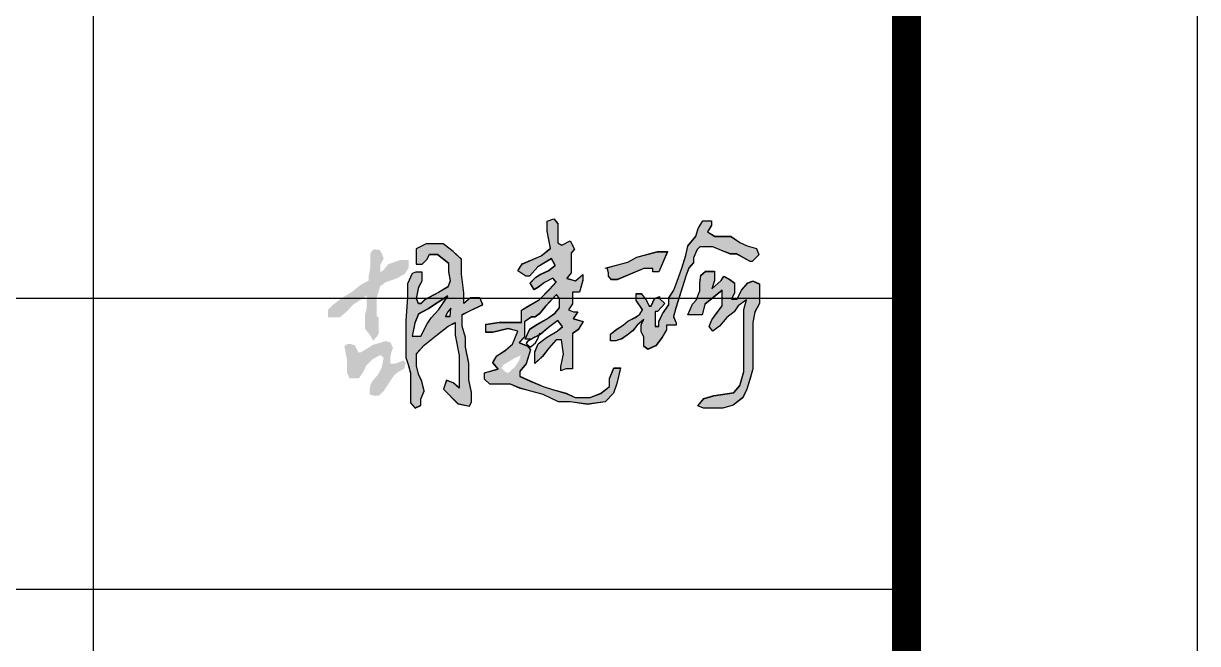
# Model space of a CAD drawing. Extents: x -37230 to 424755, y -141014 to 127947.
# Drawn here: x 45817 to 51870, y 22992 to 26190 of the extents above; entities that cross this region are included whole.
import ezdxf

# ---------------------------------------------------------------- set-up
doc = ezdxf.new("R2010")
doc.units = 0
doc.header["$LTSCALE"] = 1000
doc.header["$MEASUREMENT"] = 0
doc.layers.add('TK', color=7, linetype='Continuous')
doc.layers.add('TWT_TITLE', color=7, linetype='Continuous')

# ---------------------------------------------------------------- blocks, each defined once
blk = doc.blocks.new('我')
h = blk.add_hatch(color=1)
h.paths.add_polyline_path([(-57460.7, -39918.1), (-57437.6, -39897.5), (-57391.2, -39897.5), (-57391.2, -39945.1), (-57405.4, -39987.6), (-57356.4, -39945.1), (-57342.2, -39923.2), (-57313.9, -39938.6), (-57288.1, -39958), (-57288.1, -40009.4), (-57303.6, -40041.6), (-57274, -40041.6), (-57252.1, -39995.3), (-57219.9, -39958), (-57192.8, -39947.7), (-57159.3, -39963.1), (-57159.3, -40017.1), (-57159.3, -40063.5), (-57182.5, -40107.2), (-57192.8, -40161.3), (-57192.8, -40210.2), (-57192.8, -40269.4), (-57192.8, -40323.4), (-57192.8, -40401), (-57207, -40449.9), (-57225, -40505.3), (-57245.6, -40549), (-57294.6, -40587.6), (-57348.7, -40603.1), (-57398.9, -40603.1), (-57447.9, -40603.1), (-57477.5, -40591.5), (-57445.3, -40554.2), (-57395.1, -40538.7), (-57292, -40523.3), (-57261.1, -40487.3), (-57240.5, -40415.2), (-57240.5, -40357.3), (-57240.5, -40304.5), (-57240.5, -40256.9), (-57240.5, -40199), (-57240.5, -40094.8), (-57226.3, -40044.6), (-57268.8, -40075.5), (-57289.4, -40106.3), (-57326.8, -40135.9), (-57365.4, -40181), (-57400.2, -40206.7), (-57418.2, -40182.3), (-57404.1, -40147.5), (-57383.5, -40119.2), (-57351.3, -40075.5), (-57351.3, -40045.9), (-57351.3, -39995.7), (-57440.1, -40067.7), (-57454.3, -40121.8), (-57527.7, -40121.8), (-57504.5, -40067.4), (-57485.2, -40046.8), (-57465.9, -39997.9), (-57465.9, -39958)])
h.paths.add_polyline_path([(-57762.2, -40020.8), (-57741.6, -40047.9), (-57727.5, -40076.2), (-57717.1, -40076.2), (-57700.4, -40038.9), (-57674.6, -40027.3), (-57674.6, -40037.6), (-57647.6, -40063.3), (-57664.3, -40082.6), (-57684.9, -40104.5), (-57696.5, -40104.5), (-57696.5, -40140.5), (-57696.5, -40162.4), (-57696.5, -40181.7), (-57678.5, -40181.7), (-57678.5, -40157.2), (-57659.2, -40117.4), (-57625.7, -40069.7), (-57625.7, -40035), (-57601.2, -39995.1), (-57583.2, -39948.8), (-57560, -39881.9), (-57539.4, -39814.9), (-57529.1, -39767.3), (-57486.6, -39717.1), (-57475, -39677.2), (-57450.5, -39637.4), (-57406.7, -39637.4), (-57406.7, -39660.5), (-57427.3, -39694), (-57389.4, -39717.3), (-57355.2, -39717.3), (-57307.6, -39717.3), (-57261.2, -39749.3), (-57222.6, -39766), (-57174.9, -39780.2), (-57162, -39812.4), (-57196.8, -39847.1), (-57207.1, -39847.1), (-57275.4, -39808.5), (-57308.9, -39808.5), (-57355.2, -39790.5), (-57400.3, -39771.2), (-57442.8, -39771.2), (-57467.3, -39771.2), (-57480.2, -39785.3), (-57499.5, -39827.8), (-57499.5, -39853.5), (-57523.9, -39880.6), (-57536.8, -39917.9), (-57589.6, -40086.5), (-57602.5, -40131.5), (-57588.3, -40163.7), (-57588.3, -40175.3), (-57623.1, -40175.3), (-57638.6, -40175.3), (-57638.6, -40199.7), (-57660.5, -40238.3), (-57692.7, -40280.8), (-57733.9, -40300.1), (-57754.5, -40284.6), (-57754.5, -40235.7), (-57768.7, -40210), (-57768.7, -40174), (-57755.8, -40145.7), (-57789.3, -40175.3), (-57812.5, -40203.6), (-57834.4, -40221.6), (-57867.8, -40244.8), (-57900, -40256.3), (-57927.1, -40256.3), (-57927.1, -40237), (-57927.1, -40221.6), (-57898.8, -40198.4), (-57861.4, -40175.3), (-57838.2, -40154.7), (-57798.3, -40135.4), (-57776.4, -40118.6), (-57762.2, -40095.5), (-57794.4, -40047.9), (-57794.4, -40013.1), (-57768.7, -40013.1)])
h.paths.add_polyline_path([(-58424, -40346.7), (-58479, -40379.4), (-58490.8, -40396.4), (-58464.6, -40420), (-58451.5, -40420), (-58418.8, -40389.9), (-58399.2, -40359.8), (-58383.5, -40315.3), (-58388.5, -40329.5)], flags=16)
h.paths.add_polyline_path([(-58382.2, -39859.9), (-58285.3, -39818), (-58236.9, -39778.8), (-58253.9, -39689.8), (-58253.9, -39638.8), (-58219.8, -39626.7), (-58198.8, -39651.6), (-58198.8, -39713.1), (-58198.8, -39751), (-58177.9, -39762.8), (-58134.7, -39740.5), (-58112.4, -39783.7), (-58129.4, -39803.3), (-58129.4, -39871.4), (-58129.4, -39905.4), (-58151.7, -39934.2), (-58107.2, -39947.2), (-58069.2, -39914.5), (-58069.2, -39944.6), (-58087.5, -40004.8), (-58122.9, -40004.8), (-58122.9, -40031), (-58122.9, -40065), (-58143.8, -40096.4), (-58117.7, -40106.8), (-58095.4, -40106.8), (-58120.3, -40142.2), (-58067.9, -40156.5), (-58094.1, -40198.4), (-58122.9, -40219.3), (-58122.9, -40253.8), (-58122.9, -40349.3), (-58122.9, -40400.3), (-58158.2, -40400.3), (-58183.1, -40410.8), (-58183.1, -40388.6), (-58168.7, -40324.5), (-58179.2, -40251.2), (-58206.7, -40251.2), (-58244.7, -40294.4), (-58277.4, -40336.2), (-58318, -40372.9), (-58318, -40314), (-58299.7, -40272.1), (-58257.8, -40239.4), (-58201.5, -40206.7), (-58175.3, -40183.2), (-58198.8, -40151.8), (-58246, -40187.1), (-58287.9, -40222.4), (-58336.3, -40247.3), (-58366.4, -40247.3), (-58342.9, -40194.9), (-58304.9, -40171.4), (-58252.5, -40141.3), (-58213.2, -40112.5), (-58189.7, -40085.1), (-58189.7, -40038), (-58205.4, -40017), (-58264.3, -40079.8), (-58294.4, -40117.8), (-58315.4, -40133.5), (-58333.7, -40133.5), (-58370.4, -40158.3), (-58370.4, -40191), (-58370.4, -40236.8), (-58397.9, -40265.6), (-58354.6, -40282.6), (-58340.2, -40302.2), (-58361.2, -40374.2), (-58393.9, -40413.4), (-58393.9, -40439.6), (-58341.6, -40463.1), (-58273.5, -40491.9), (-58226.3, -40507.6), (-58155.6, -40527.2), (-58109.8, -40548.2), (-58031.2, -40548.2), (-57976.2, -40527.2), (-57933, -40491.9), (-57933, -40451.4), (-57909.5, -40396.4), (-57875.4, -40396.4), (-57895.1, -40476.2), (-57912.1, -40525.9), (-57955.3, -40570.4), (-58045.6, -40583.5), (-58134.7, -40570.4), (-58194.9, -40570.4), (-58273.5, -40532.5), (-58337.6, -40515.5), (-58392.6, -40501.1), (-58442.4, -40480.1), (-58480.3, -40480.1), (-58519.6, -40480.1), (-58549.7, -40480.1), (-58575.9, -40454), (-58575.9, -40421.3), (-58506.5, -40401.6), (-58534, -40368.9), (-58513.1, -40333.6), (-58465.9, -40303.5), (-58433.2, -40273.4), (-58404.4, -40206.7), (-58454.2, -40193.6), (-58534, -40212), (-58569.4, -40212), (-58569.4, -40171.4), (-58501.3, -40160.9), (-58424, -40160.9), (-58386.1, -40160.9), (-58386.1, -40098.1), (-58353.3, -40078.5), (-58294.4, -40044.5), (-58242, -39990.9), (-58206.7, -39952.9), (-58225, -39933.3), (-58266.9, -39955.5), (-58299.7, -39980.4), (-58320.6, -39992.2), (-58341.6, -39958.2), (-58314.1, -39929.4), (-58291.8, -39915), (-58246, -39894.1), (-58211.9, -39866.6), (-58231.6, -39832.6), (-58302.3, -39874.4), (-58345.5, -39922.8), (-58363.8, -39922.8), (-58404.4, -39895.4)])
h = blk.add_hatch(color=1)
h.paths.add_polyline_path([(-57460.7, -39918.9), (-57437.6, -39898.3), (-57391.2, -39898.3), (-57391.2, -39945.9), (-57405.4, -39988.4), (-57356.4, -39945.9), (-57342.2, -39924), (-57313.9, -39939.5), (-57288.1, -39958.8), (-57288.1, -40010.2), (-57303.6, -40042.4), (-57274, -40042.4), (-57252.1, -39996.1), (-57219.9, -39958.8), (-57192.8, -39948.5), (-57159.3, -39963.9), (-57159.3, -40018), (-57159.3, -40064.3), (-57182.5, -40108), (-57192.8, -40162.1), (-57192.8, -40211), (-57192.8, -40270.2), (-57192.8, -40324.2), (-57192.8, -40401.8), (-57207, -40450.7), (-57225, -40506.1), (-57245.6, -40549.8), (-57294.6, -40588.4), (-57348.7, -40603.9), (-57398.9, -40603.9), (-57447.9, -40603.9), (-57477.5, -40592.3), (-57445.3, -40555), (-57395.1, -40539.5), (-57292, -40524.1), (-57261.1, -40488.1), (-57240.5, -40416), (-57240.5, -40358.1), (-57240.5, -40305.3), (-57240.5, -40257.7), (-57240.5, -40199.8), (-57240.5, -40095.6), (-57226.3, -40045.4), (-57268.8, -40076.3), (-57289.4, -40107.2), (-57326.8, -40136.8), (-57365.4, -40181.8), (-57400.2, -40207.5), (-57418.2, -40183.1), (-57404.1, -40148.3), (-57383.5, -40120), (-57351.3, -40076.3), (-57351.3, -40046.7), (-57351.3, -39996.5), (-57440.1, -40068.5), (-57454.3, -40122.6), (-57527.7, -40122.6), (-57504.5, -40068.2), (-57485.2, -40047.6), (-57465.9, -39998.7), (-57465.9, -39958.8)])
h.paths.add_polyline_path([(-57762.2, -40021.6), (-57741.6, -40048.7), (-57727.5, -40077), (-57717.1, -40077), (-57700.4, -40039.7), (-57674.6, -40028.1), (-57674.6, -40038.4), (-57647.6, -40064.1), (-57664.3, -40083.4), (-57684.9, -40105.3), (-57696.5, -40105.3), (-57696.5, -40141.3), (-57696.5, -40163.2), (-57696.5, -40182.5), (-57678.5, -40182.5), (-57678.5, -40158.1), (-57659.2, -40118.2), (-57625.7, -40070.5), (-57625.7, -40035.8), (-57601.2, -39995.9), (-57583.2, -39949.6), (-57560, -39882.7), (-57539.4, -39815.7), (-57529.1, -39768.1), (-57486.6, -39717.9), (-57475, -39678.1), (-57450.5, -39638.2), (-57406.7, -39638.2), (-57406.7, -39661.3), (-57427.3, -39694.8), (-57389.4, -39718.1), (-57355.2, -39718.1), (-57307.6, -39718.1), (-57261.2, -39750.1), (-57222.6, -39766.8), (-57174.9, -39781), (-57162, -39813.2), (-57196.8, -39847.9), (-57207.1, -39847.9), (-57275.4, -39809.3), (-57308.9, -39809.3), (-57355.2, -39791.3), (-57400.3, -39772), (-57442.8, -39772), (-57467.3, -39772), (-57480.2, -39786.2), (-57499.5, -39828.6), (-57499.5, -39854.4), (-57523.9, -39881.4), (-57536.8, -39918.7), (-57589.6, -40087.3), (-57602.5, -40132.3), (-57588.3, -40164.5), (-57588.3, -40176.1), (-57623.1, -40176.1), (-57638.6, -40176.1), (-57638.6, -40200.5), (-57660.5, -40239.1), (-57692.7, -40281.6), (-57733.9, -40300.9), (-57754.5, -40285.5), (-57754.5, -40236.6), (-57768.7, -40210.8), (-57768.7, -40174.8), (-57755.8, -40146.5), (-57789.3, -40176.1), (-57812.5, -40204.4), (-57834.4, -40222.4), (-57867.8, -40245.6), (-57900, -40257.1), (-57927.1, -40257.1), (-57927.1, -40237.8), (-57927.1, -40222.4), (-57898.8, -40199.2), (-57861.4, -40176.1), (-57838.2, -40155.5), (-57798.3, -40136.2), (-57776.4, -40119.4), (-57762.2, -40096.3), (-57794.4, -40048.7), (-57794.4, -40013.9), (-57768.7, -40013.9)])
h.paths.add_polyline_path([(-58424, -40347.5), (-58479, -40380.2), (-58490.8, -40397.2), (-58464.6, -40420.8), (-58451.5, -40420.8), (-58418.8, -40390.7), (-58399.2, -40360.6), (-58383.5, -40316.1), (-58388.5, -40330.3)], flags=16)
h.paths.add_polyline_path([(-58382.2, -39860.7), (-58285.3, -39818.8), (-58236.9, -39779.6), (-58253.9, -39690.6), (-58253.9, -39639.6), (-58219.8, -39627.5), (-58198.8, -39652.4), (-58198.8, -39713.9), (-58198.8, -39751.8), (-58177.9, -39763.6), (-58134.7, -39741.3), (-58112.4, -39784.5), (-58129.4, -39804.1), (-58129.4, -39872.2), (-58129.4, -39906.2), (-58151.7, -39935), (-58107.2, -39948), (-58069.2, -39915.3), (-58069.2, -39945.4), (-58087.5, -40005.6), (-58122.9, -40005.6), (-58122.9, -40031.8), (-58122.9, -40065.8), (-58143.8, -40097.2), (-58117.7, -40107.6), (-58095.4, -40107.6), (-58120.3, -40143), (-58067.9, -40157.4), (-58094.1, -40199.2), (-58122.9, -40220.1), (-58122.9, -40254.6), (-58122.9, -40350.1), (-58122.9, -40401.1), (-58158.2, -40401.1), (-58183.1, -40411.6), (-58183.1, -40389.4), (-58168.7, -40325.3), (-58179.2, -40252), (-58206.7, -40252), (-58244.7, -40295.2), (-58277.4, -40337), (-58318, -40373.7), (-58318, -40314.8), (-58299.7, -40272.9), (-58257.8, -40240.2), (-58201.5, -40207.5), (-58175.3, -40184), (-58198.8, -40152.6), (-58246, -40187.9), (-58287.9, -40223.2), (-58336.3, -40248.1), (-58366.4, -40248.1), (-58342.9, -40195.8), (-58304.9, -40172.2), (-58252.5, -40142.1), (-58213.2, -40113.3), (-58189.7, -40085.9), (-58189.7, -40038.8), (-58205.4, -40017.8), (-58264.3, -40080.6), (-58294.4, -40118.6), (-58315.4, -40134.3), (-58333.7, -40134.3), (-58370.4, -40159.1), (-58370.4, -40191.8), (-58370.4, -40237.6), (-58397.9, -40266.4), (-58354.6, -40283.4), (-58340.2, -40303), (-58361.2, -40375), (-58393.9, -40414.2), (-58393.9, -40440.4), (-58341.6, -40463.9), (-58273.5, -40492.7), (-58226.3, -40508.4), (-58155.6, -40528), (-58109.8, -40549), (-58031.2, -40549), (-57976.2, -40528), (-57933, -40492.7), (-57933, -40452.2), (-57909.5, -40397.2), (-57875.4, -40397.2), (-57895.1, -40477), (-57912.1, -40526.7), (-57955.3, -40571.2), (-58045.6, -40584.3), (-58134.7, -40571.2), (-58194.9, -40571.2), (-58273.5, -40533.3), (-58337.6, -40516.3), (-58392.6, -40501.9), (-58442.4, -40480.9), (-58480.3, -40480.9), (-58519.6, -40480.9), (-58549.7, -40480.9), (-58575.9, -40454.8), (-58575.9, -40422.1), (-58506.5, -40402.5), (-58534, -40369.7), (-58513.1, -40334.4), (-58465.9, -40304.3), (-58433.2, -40274.2), (-58404.4, -40207.5), (-58454.2, -40194.4), (-58534, -40212.8), (-58569.4, -40212.8), (-58569.4, -40172.2), (-58501.3, -40161.7), (-58424, -40161.7), (-58386.1, -40161.7), (-58386.1, -40099), (-58353.3, -40079.3), (-58294.4, -40045.3), (-58242, -39991.7), (-58206.7, -39953.7), (-58225, -39934.1), (-58266.9, -39956.4), (-58299.7, -39981.2), (-58320.6, -39993), (-58341.6, -39959), (-58314.1, -39930.2), (-58291.8, -39915.8), (-58246, -39894.9), (-58211.9, -39867.4), (-58231.6, -39833.4), (-58302.3, -39875.3), (-58345.5, -39923.7), (-58363.8, -39923.7), (-58404.4, -39896.2)])
h = blk.add_hatch(color=1)
h.paths.add_polyline_path([(-58751, -40088), (-58766.4, -40106.3), (-58778.3, -40130), (-58753.1, -40130)], flags=16)
h.paths.add_polyline_path([(-58764.9, -40024.9), (-58865.7, -40090), (-58917.5, -40118.2), (-58935.3, -40164), (-58950.1, -40232.1), (-58905.7, -40232.1), (-58873.1, -40168.5), (-58852.4, -40137.4), (-58812.4, -40094.5)], flags=16)
h.paths.add_polyline_path([(-58949.6, -39909), (-58973.1, -39961.9), (-58973.1, -40031.2), (-58982.5, -40152.3), (-58982.5, -40268.6), (-58982.5, -40342), (-58969.6, -40378.4), (-58957.8, -40421.9), (-58957.8, -40503), (-58957.8, -40575.9), (-58934.3, -40602.9), (-58904.9, -40588.8), (-58904.9, -40557.1), (-58887.2, -40514.7), (-58900.2, -40465.4), (-58917.8, -40427.8), (-58927.2, -40385.5), (-58927.2, -40322), (-58888.4, -40278.5), (-58828.4, -40230.3), (-58763.7, -40181), (-58727.3, -40162.2), (-58727.3, -40226.8), (-58707.3, -40331.4), (-58707.3, -40433.7), (-58707.3, -40499.5), (-58739, -40472.4), (-58773.1, -40459.5), (-58788.4, -40505.3), (-58714.3, -40580.6), (-58653.2, -40593.5), (-58643.7, -40571.2), (-58643.7, -40521.8), (-58657.9, -40457.2), (-58657.9, -40372.5), (-58674.3, -40287.9), (-58674.3, -40238.6), (-58692, -40181), (-58692, -40121), (-58648.5, -40099.9), (-58584.9, -40069.3), (-58601.4, -40034.1), (-58648.5, -40034.1), (-58682.6, -40063.5), (-58682.6, -40009), (-58695.5, -39912.7), (-58695.5, -39836.3), (-58739, -39795.1), (-58789.6, -39756.4), (-58877.8, -39756.4), (-58929.5, -39782.2), (-58929.5, -39861), (-58897.8, -39861), (-58871.9, -39835.1), (-58860.1, -39810.4), (-58819, -39810.4), (-58762.5, -39855.1), (-58762.5, -39899.7), (-58753.1, -39947.9), (-58766, -39978.5), (-58813.1, -40006.7), (-58883.7, -40044.3), (-58904.8, -40064.3), (-58917.8, -40064.3), (-58927.2, -40038.4), (-58915.4, -39978.5), (-58897.8, -39946.7), (-58897.8, -39902.1), (-58930.7, -39902.1)])
h.paths.add_polyline_path([(-59298.9, -40284.4), (-59286.4, -40350.9), (-59286.4, -40418.2), (-59271.4, -40449.8), (-59224.8, -40449.8), (-59203.2, -40419), (-59186.5, -40384.1), (-59154.1, -40350.9), (-59113.3, -40329.2), (-59096.7, -40343.4), (-59107.5, -40396.6), (-59126.6, -40433.2), (-59145.8, -40453.1), (-59159.9, -40473.1), (-59169.1, -40501.3), (-59169.1, -40522.1), (-59169.1, -40532.1), (-59149.1, -40538.7), (-59120.8, -40538.7), (-59095, -40513), (-59044.3, -40434.8), (-59021, -40415.7), (-58990.2, -40399.1), (-58983.5, -40369.1), (-58994.3, -40357.5), (-59037.6, -40375), (-59061.7, -40375), (-59061.7, -40364.2), (-59061.7, -40335.9), (-59055.1, -40309.3), (-59048.4, -40294.3), (-59060.9, -40265.2), (-59085.9, -40257.7), (-59152.4, -40277.7), (-59179.9, -40295.2), (-59213.2, -40315.1), (-59228.1, -40315.1), (-59243.9, -40281), (-59265.6, -40273.5), (-59283.9, -40273.5)])
h.paths.add_polyline_path([(-59148.2, -39783.8), (-59165.1, -39804.5), (-59165.1, -39843), (-59165.1, -39876.9), (-59173.6, -39922.1), (-59173.6, -39945.6), (-59216.9, -39969.1), (-59258.3, -40003), (-59307.3, -40033.1), (-59358.1, -40070.7), (-59383.5, -40097), (-59383.5, -40134.7), (-59360, -40134.7), (-59322.3, -40134.7), (-59283.7, -40101.7), (-59252.7, -40067.9), (-59207.5, -40039.6), (-59183.9, -40020.8), (-59183.9, -40087.6), (-59192.4, -40121.5), (-59192.4, -40193.9), (-59162.3, -40232.5), (-59151, -40255.1), (-59129.3, -40231.5), (-59121.8, -40216.5), (-59121.8, -40198.6), (-59121.8, -40166.6), (-59121.8, -40136.5), (-59133.1, -40129), (-59133.1, -40071.6), (-59133.1, -40037.8), (-59114.3, -39974.7), (-59087, -39954), (-59028.6, -39933.3), (-58988.1, -39910.8), (-58967.4, -39879.7), (-58967.4, -39840.2), (-59010.7, -39840.2), (-59071.9, -39860.9), (-59095.4, -39889.1), (-59114.3, -39903.2), (-59114.3, -39864.7), (-59096.4, -39831.7), (-59103.9, -39811.1), (-59116.1, -39788.5)])
h = blk.add_hatch(color=1)
h.paths.add_polyline_path([(-58751, -40088.8), (-58766.4, -40107.1), (-58778.3, -40130.8), (-58753.1, -40130.8)], flags=16)
h.paths.add_polyline_path([(-58764.9, -40025.7), (-58865.7, -40090.8), (-58917.5, -40119), (-58935.3, -40164.9), (-58950.1, -40233), (-58905.7, -40233), (-58873.1, -40169.3), (-58852.4, -40138.2), (-58812.4, -40095.3)], flags=16)
h.paths.add_polyline_path([(-58949.6, -39909.8), (-58973.1, -39962.7), (-58973.1, -40032), (-58982.5, -40153.1), (-58982.5, -40269.4), (-58982.5, -40342.8), (-58969.6, -40379.2), (-58957.8, -40422.7), (-58957.8, -40503.8), (-58957.8, -40576.7), (-58934.3, -40603.7), (-58904.9, -40589.6), (-58904.9, -40557.9), (-58887.2, -40515.6), (-58900.2, -40466.2), (-58917.8, -40428.6), (-58927.2, -40386.3), (-58927.2, -40322.8), (-58888.4, -40279.3), (-58828.4, -40231.2), (-58763.7, -40181.8), (-58727.3, -40163), (-58727.3, -40227.6), (-58707.3, -40332.2), (-58707.3, -40434.5), (-58707.3, -40500.3), (-58739, -40473.3), (-58773.1, -40460.3), (-58788.4, -40506.2), (-58714.3, -40581.4), (-58653.2, -40594.3), (-58643.7, -40572), (-58643.7, -40522.6), (-58657.9, -40458), (-58657.9, -40373.4), (-58674.3, -40288.7), (-58674.3, -40239.4), (-58692, -40181.8), (-58692, -40121.9), (-58648.5, -40100.7), (-58584.9, -40070.1), (-58601.4, -40034.9), (-58648.5, -40034.9), (-58682.6, -40064.3), (-58682.6, -40009.8), (-58695.5, -39913.5), (-58695.5, -39837.1), (-58739, -39796), (-58789.6, -39757.2), (-58877.8, -39757.2), (-58929.5, -39783), (-58929.5, -39861.8), (-58897.8, -39861.8), (-58871.9, -39835.9), (-58860.1, -39811.2), (-58819, -39811.2), (-58762.5, -39855.9), (-58762.5, -39900.5), (-58753.1, -39948.7), (-58766, -39979.3), (-58813.1, -40007.5), (-58883.7, -40045.1), (-58904.8, -40065.1), (-58917.8, -40065.1), (-58927.2, -40039.2), (-58915.4, -39979.3), (-58897.8, -39947.6), (-58897.8, -39902.9), (-58930.7, -39902.9)])
h.paths.add_polyline_path([(-59298.9, -40285.2), (-59286.4, -40351.7), (-59286.4, -40419), (-59271.4, -40450.6), (-59224.8, -40450.6), (-59203.2, -40419.8), (-59186.5, -40384.9), (-59154.1, -40351.7), (-59113.3, -40330.1), (-59096.7, -40344.2), (-59107.5, -40397.4), (-59126.6, -40434), (-59145.8, -40453.9), (-59159.9, -40473.9), (-59169.1, -40502.1), (-59169.1, -40522.9), (-59169.1, -40532.9), (-59149.1, -40539.5), (-59120.8, -40539.5), (-59095, -40513.8), (-59044.3, -40435.6), (-59021, -40416.5), (-58990.2, -40399.9), (-58983.5, -40370), (-58994.3, -40358.3), (-59037.6, -40375.8), (-59061.7, -40375.8), (-59061.7, -40365), (-59061.7, -40336.7), (-59055.1, -40310.1), (-59048.4, -40295.1), (-59060.9, -40266), (-59085.9, -40258.6), (-59152.4, -40278.5), (-59179.9, -40296), (-59213.2, -40315.9), (-59228.1, -40315.9), (-59243.9, -40281.8), (-59265.6, -40274.4), (-59283.9, -40274.4)])
h.paths.add_polyline_path([(-59148.2, -39784.6), (-59165.1, -39805.3), (-59165.1, -39843.8), (-59165.1, -39877.7), (-59173.6, -39922.9), (-59173.6, -39946.4), (-59216.9, -39969.9), (-59258.3, -40003.8), (-59307.3, -40033.9), (-59358.1, -40071.5), (-59383.5, -40097.8), (-59383.5, -40135.5), (-59360, -40135.5), (-59322.3, -40135.5), (-59283.7, -40102.5), (-59252.7, -40068.7), (-59207.5, -40040.5), (-59183.9, -40021.6), (-59183.9, -40088.4), (-59192.4, -40122.3), (-59192.4, -40194.7), (-59162.3, -40233.3), (-59151, -40255.9), (-59129.3, -40232.4), (-59121.8, -40217.3), (-59121.8, -40199.4), (-59121.8, -40167.4), (-59121.8, -40137.3), (-59133.1, -40129.8), (-59133.1, -40072.4), (-59133.1, -40038.6), (-59114.3, -39975.5), (-59087, -39954.8), (-59028.6, -39934.2), (-58988.1, -39911.6), (-58967.4, -39880.5), (-58967.4, -39841), (-59010.7, -39841), (-59071.9, -39861.7), (-59095.4, -39889.9), (-59114.3, -39904.1), (-59114.3, -39865.5), (-59096.4, -39832.6), (-59103.9, -39811.9), (-59116.1, -39789.3)])
for points in [[(-57632.6, -39796.6), (-57684.4, -39796.6), (-57791.8, -39824.3), (-57838, -39850.2), (-57945.2, -39879.1), (-57938, -39905.7), (-57938, -39922.3), (-57921.3, -39940.8), (-57893.6, -39940.8), (-57754.7, -39883.5), (-57708.5, -39883.5), (-57708.5, -39900.1), (-57678.8, -39900.1)], [(-57632.6, -39797.4), (-57684.4, -39797.4), (-57791.8, -39825.1), (-57838, -39851), (-57945.2, -39879.9), (-57938, -39906.5), (-57938, -39923.1), (-57921.3, -39941.6), (-57893.6, -39941.6), (-57754.7, -39884.3), (-57708.5, -39884.3), (-57708.5, -39900.9), (-57678.8, -39900.9)]]:
    blk.add_hatch(color=1).paths.add_polyline_path(points)
at = {"color": 1}
for points in [[(-58382.2, -39859.9), (-58285.3, -39818), (-58236.9, -39778.8), (-58253.9, -39689.8), (-58253.9, -39638.8), (-58219.8, -39626.7), (-58198.8, -39651.6), (-58198.8, -39713.1), (-58198.8, -39751), (-58177.9, -39762.8), (-58134.7, -39740.5), (-58112.4, -39783.7), (-58129.4, -39803.3), (-58129.4, -39871.4), (-58129.4, -39905.4), (-58151.7, -39934.2), (-58107.2, -39947.2), (-58069.2, -39914.5), (-58069.2, -39944.6), (-58087.5, -40004.8), (-58122.9, -40004.8), (-58122.9, -40031), (-58122.9, -40065), (-58143.8, -40096.4), (-58117.7, -40106.8), (-58095.4, -40106.8), (-58120.3, -40142.2), (-58067.9, -40156.5), (-58094.1, -40198.4), (-58122.9, -40219.3), (-58122.9, -40253.8), (-58122.9, -40349.3), (-58122.9, -40400.3), (-58158.2, -40400.3), (-58183.1, -40410.8), (-58183.1, -40388.6), (-58168.7, -40324.5), (-58179.2, -40251.2), (-58206.7, -40251.2), (-58244.7, -40294.4), (-58277.4, -40336.2), (-58318, -40372.9), (-58318, -40314), (-58299.7, -40272.1), (-58257.8, -40239.4), (-58201.5, -40206.7), (-58175.3, -40183.2), (-58198.8, -40151.8), (-58246, -40187.1), (-58287.9, -40222.4), (-58336.3, -40247.3), (-58366.4, -40247.3), (-58342.9, -40194.9), (-58304.9, -40171.4), (-58252.5, -40141.3), (-58213.2, -40112.5), (-58189.7, -40085.1), (-58189.7, -40038), (-58205.4, -40017), (-58264.3, -40079.8), (-58294.4, -40117.8), (-58315.4, -40133.5), (-58333.7, -40133.5), (-58370.4, -40158.3), (-58370.4, -40191), (-58370.4, -40236.8), (-58397.9, -40265.6), (-58354.6, -40282.6), (-58340.2, -40302.2), (-58361.2, -40374.2), (-58393.9, -40413.4), (-58393.9, -40439.6), (-58341.6, -40463.1), (-58273.5, -40491.9), (-58226.3, -40507.6), (-58155.6, -40527.2), (-58109.8, -40548.2), (-58031.2, -40548.2), (-57976.2, -40527.2), (-57933, -40491.9), (-57933, -40451.4), (-57909.5, -40396.4), (-57875.4, -40396.4), (-57895.1, -40476.2), (-57912.1, -40525.9), (-57955.3, -40570.4), (-58045.6, -40583.5), (-58134.7, -40570.4), (-58194.9, -40570.4), (-58273.5, -40532.5), (-58337.6, -40515.5), (-58392.6, -40501.1), (-58442.4, -40480.1), (-58480.3, -40480.1), (-58519.6, -40480.1), (-58549.7, -40480.1), (-58575.9, -40454), (-58575.9, -40421.3), (-58506.5, -40401.6), (-58534, -40368.9), (-58513.1, -40333.6), (-58465.9, -40303.5), (-58433.2, -40273.4), (-58404.4, -40206.7), (-58454.2, -40193.6), (-58534, -40212), (-58569.4, -40212), (-58569.4, -40171.4), (-58501.3, -40160.9), (-58424, -40160.9), (-58386.1, -40160.9), (-58386.1, -40098.1), (-58353.3, -40078.5), (-58294.4, -40044.5), (-58242, -39990.9), (-58206.7, -39952.9), (-58225, -39933.3), (-58266.9, -39955.5), (-58299.7, -39980.4), (-58320.6, -39992.2), (-58341.6, -39958.2), (-58314.1, -39929.4), (-58291.8, -39915), (-58246, -39894.1), (-58211.9, -39866.6), (-58231.6, -39832.6), (-58302.3, -39874.4), (-58345.5, -39922.8), (-58363.8, -39922.8), (-58404.4, -39895.4), (-58382.2, -39859.9)], [(-58382.2, -39860.7), (-58285.3, -39818.8), (-58236.9, -39779.6), (-58253.9, -39690.6), (-58253.9, -39639.6), (-58219.8, -39627.5), (-58198.8, -39652.4), (-58198.8, -39713.9), (-58198.8, -39751.8), (-58177.9, -39763.6), (-58134.7, -39741.3), (-58112.4, -39784.5), (-58129.4, -39804.1), (-58129.4, -39872.2), (-58129.4, -39906.2), (-58151.7, -39935), (-58107.2, -39948), (-58069.2, -39915.3), (-58069.2, -39945.4), (-58087.5, -40005.6), (-58122.9, -40005.6), (-58122.9, -40031.8), (-58122.9, -40065.8), (-58143.8, -40097.2), (-58117.7, -40107.6), (-58095.4, -40107.6), (-58120.3, -40143), (-58067.9, -40157.4), (-58094.1, -40199.2), (-58122.9, -40220.1), (-58122.9, -40254.6), (-58122.9, -40350.1), (-58122.9, -40401.1), (-58158.2, -40401.1), (-58183.1, -40411.6), (-58183.1, -40389.4), (-58168.7, -40325.3), (-58179.2, -40252), (-58206.7, -40252), (-58244.7, -40295.2), (-58277.4, -40337), (-58318, -40373.7), (-58318, -40314.8), (-58299.7, -40272.9), (-58257.8, -40240.2), (-58201.5, -40207.5), (-58175.3, -40184), (-58198.8, -40152.6), (-58246, -40187.9), (-58287.9, -40223.2), (-58336.3, -40248.1), (-58366.4, -40248.1), (-58342.9, -40195.8), (-58304.9, -40172.2), (-58252.5, -40142.1), (-58213.2, -40113.3), (-58189.7, -40085.9), (-58189.7, -40038.8), (-58205.4, -40017.8), (-58264.3, -40080.6), (-58294.4, -40118.6), (-58315.4, -40134.3), (-58333.7, -40134.3), (-58370.4, -40159.1), (-58370.4, -40191.8), (-58370.4, -40237.6), (-58397.9, -40266.4), (-58354.6, -40283.4), (-58340.2, -40303), (-58361.2, -40375), (-58393.9, -40414.2), (-58393.9, -40440.4), (-58341.6, -40463.9), (-58273.5, -40492.7), (-58226.3, -40508.4), (-58155.6, -40528), (-58109.8, -40549), (-58031.2, -40549), (-57976.2, -40528), (-57933, -40492.7), (-57933, -40452.2), (-57909.5, -40397.2), (-57875.4, -40397.2), (-57895.1, -40477), (-57912.1, -40526.7), (-57955.3, -40571.2), (-58045.6, -40584.3), (-58134.7, -40571.2), (-58194.9, -40571.2), (-58273.5, -40533.3), (-58337.6, -40516.3), (-58392.6, -40501.9), (-58442.4, -40480.9), (-58480.3, -40480.9), (-58519.6, -40480.9), (-58549.7, -40480.9), (-58575.9, -40454.8), (-58575.9, -40422.1), (-58506.5, -40402.5), (-58534, -40369.7), (-58513.1, -40334.4), (-58465.9, -40304.3), (-58433.2, -40274.2), (-58404.4, -40207.5), (-58454.2, -40194.4), (-58534, -40212.8), (-58569.4, -40212.8), (-58569.4, -40172.2), (-58501.3, -40161.7), (-58424, -40161.7), (-58386.1, -40161.7), (-58386.1, -40099), (-58353.3, -40079.3), (-58294.4, -40045.3), (-58242, -39991.7), (-58206.7, -39953.7), (-58225, -39934.1), (-58266.9, -39956.4), (-58299.7, -39981.2), (-58320.6, -39993), (-58341.6, -39959), (-58314.1, -39930.2), (-58291.8, -39915.8), (-58246, -39894.9), (-58211.9, -39867.4), (-58231.6, -39833.4), (-58302.3, -39875.3), (-58345.5, -39923.7), (-58363.8, -39923.7), (-58404.4, -39896.2), (-58382.2, -39860.7)], [(-57762.2, -40020.8), (-57741.6, -40047.9), (-57727.5, -40076.2), (-57717.1, -40076.2), (-57700.4, -40038.9), (-57700.4, -40038.9), (-57674.6, -40027.3), (-57674.6, -40037.6), (-57647.6, -40063.3), (-57664.3, -40082.6), (-57684.9, -40104.5), (-57696.5, -40104.5), (-57696.5, -40140.5), (-57696.5, -40162.4), (-57696.5, -40181.7), (-57678.5, -40181.7), (-57678.5, -40157.2), (-57659.2, -40117.4), (-57625.7, -40069.7), (-57625.7, -40035), (-57601.2, -39995.1), (-57583.2, -39948.8), (-57560, -39881.9), (-57539.4, -39814.9), (-57529.1, -39767.3), (-57486.6, -39717.1), (-57475, -39677.2), (-57450.5, -39637.4), (-57406.7, -39637.4), (-57406.7, -39660.5), (-57427.3, -39694), (-57389.4, -39717.3), (-57355.2, -39717.3), (-57307.6, -39717.3), (-57261.2, -39749.3), (-57222.6, -39766), (-57174.9, -39780.2), (-57162, -39812.4), (-57196.8, -39847.1), (-57207.1, -39847.1), (-57275.4, -39808.5), (-57308.9, -39808.5), (-57355.2, -39790.5), (-57400.3, -39771.2), (-57442.8, -39771.2), (-57467.3, -39771.2), (-57480.2, -39785.3), (-57499.5, -39827.8), (-57499.5, -39853.5), (-57523.9, -39880.6), (-57536.8, -39917.9), (-57589.6, -40086.5), (-57602.5, -40131.5), (-57588.3, -40163.7), (-57588.3, -40175.3), (-57623.1, -40175.3), (-57638.6, -40175.3), (-57638.6, -40199.7), (-57660.5, -40238.3), (-57692.7, -40280.8), (-57733.9, -40300.1), (-57754.5, -40284.6), (-57754.5, -40235.7), (-57768.7, -40210), (-57768.7, -40174), (-57755.8, -40145.7), (-57789.3, -40175.3), (-57812.5, -40203.6), (-57834.4, -40221.6), (-57867.8, -40244.8), (-57900, -40256.3), (-57927.1, -40256.3), (-57927.1, -40237), (-57927.1, -40221.6), (-57898.8, -40198.4), (-57861.4, -40175.3), (-57838.2, -40154.7), (-57798.3, -40135.4), (-57776.4, -40118.6), (-57762.2, -40095.5), (-57794.4, -40047.9), (-57794.4, -40013.1), (-57768.7, -40013.1), (-57762.2, -40020.8)], [(-57762.2, -40021.6), (-57741.6, -40048.7), (-57727.5, -40077), (-57717.1, -40077), (-57700.4, -40039.7), (-57700.4, -40039.7), (-57674.6, -40028.1), (-57674.6, -40038.4), (-57647.6, -40064.1), (-57664.3, -40083.4), (-57684.9, -40105.3), (-57696.5, -40105.3), (-57696.5, -40141.3), (-57696.5, -40163.2), (-57696.5, -40182.5), (-57678.5, -40182.5), (-57678.5, -40158.1), (-57659.2, -40118.2), (-57625.7, -40070.5), (-57625.7, -40035.8), (-57601.2, -39995.9), (-57583.2, -39949.6), (-57560, -39882.7), (-57539.4, -39815.7), (-57529.1, -39768.1), (-57486.6, -39717.9), (-57475, -39678.1), (-57450.5, -39638.2), (-57406.7, -39638.2), (-57406.7, -39661.3), (-57427.3, -39694.8), (-57389.4, -39718.1), (-57355.2, -39718.1), (-57307.6, -39718.1), (-57261.2, -39750.1), (-57222.6, -39766.8), (-57174.9, -39781), (-57162, -39813.2), (-57196.8, -39847.9), (-57207.1, -39847.9), (-57275.4, -39809.3), (-57308.9, -39809.3), (-57355.2, -39791.3), (-57400.3, -39772), (-57442.8, -39772), (-57467.3, -39772), (-57480.2, -39786.2), (-57499.5, -39828.6), (-57499.5, -39854.4), (-57523.9, -39881.4), (-57536.8, -39918.7), (-57589.6, -40087.3), (-57602.5, -40132.3), (-57588.3, -40164.5), (-57588.3, -40176.1), (-57623.1, -40176.1), (-57638.6, -40176.1), (-57638.6, -40200.5), (-57660.5, -40239.1), (-57692.7, -40281.6), (-57733.9, -40300.9), (-57754.5, -40285.5), (-57754.5, -40236.6), (-57768.7, -40210.8), (-57768.7, -40174.8), (-57755.8, -40146.5), (-57789.3, -40176.1), (-57812.5, -40204.4), (-57834.4, -40222.4), (-57867.8, -40245.6), (-57900, -40257.1), (-57927.1, -40257.1), (-57927.1, -40237.8), (-57927.1, -40222.4), (-57898.8, -40199.2), (-57861.4, -40176.1), (-57838.2, -40155.5), (-57798.3, -40136.2), (-57776.4, -40119.4), (-57762.2, -40096.3), (-57794.4, -40048.7), (-57794.4, -40013.9), (-57768.7, -40013.9), (-57762.2, -40021.6)], [(-58949.6, -39909), (-58973.1, -39961.9), (-58973.1, -40031.2), (-58982.5, -40152.3), (-58982.5, -40268.6), (-58982.5, -40342), (-58969.6, -40378.4), (-58957.8, -40421.9), (-58957.8, -40503), (-58957.8, -40575.9), (-58934.3, -40602.9), (-58904.9, -40588.8), (-58904.9, -40557.1), (-58887.2, -40514.7), (-58900.2, -40465.4), (-58917.8, -40427.8), (-58927.2, -40385.5), (-58927.2, -40322), (-58888.4, -40278.5), (-58828.4, -40230.3), (-58763.7, -40181), (-58727.3, -40162.2), (-58727.3, -40226.8), (-58707.3, -40331.4), (-58707.3, -40433.7), (-58707.3, -40499.5), (-58739, -40472.4), (-58773.1, -40459.5), (-58788.4, -40505.3), (-58714.3, -40580.6), (-58653.2, -40593.5), (-58643.7, -40571.2), (-58643.7, -40521.8), (-58657.9, -40457.2), (-58657.9, -40372.5), (-58674.3, -40287.9), (-58674.3, -40238.6), (-58692, -40181), (-58692, -40121), (-58648.5, -40099.9), (-58584.9, -40069.3), (-58601.4, -40034.1), (-58648.5, -40034.1), (-58682.6, -40063.5), (-58682.6, -40009), (-58695.5, -39912.7), (-58695.5, -39836.3), (-58739, -39795.1), (-58789.6, -39756.4), (-58877.8, -39756.4), (-58929.5, -39782.2), (-58929.5, -39861), (-58897.8, -39861), (-58871.9, -39835.1), (-58860.1, -39810.4), (-58819, -39810.4), (-58762.5, -39855.1), (-58762.5, -39899.7), (-58753.1, -39947.9), (-58766, -39978.5), (-58813.1, -40006.7), (-58883.7, -40044.3), (-58904.8, -40064.3), (-58917.8, -40064.3), (-58927.2, -40038.4), (-58915.4, -39978.5), (-58897.8, -39946.7), (-58897.8, -39902.1), (-58930.7, -39902.1), (-58949.6, -39909)], [(-58949.6, -39909.8), (-58973.1, -39962.7), (-58973.1, -40032), (-58982.5, -40153.1), (-58982.5, -40269.4), (-58982.5, -40342.8), (-58969.6, -40379.2), (-58957.8, -40422.7), (-58957.8, -40503.8), (-58957.8, -40576.7), (-58934.3, -40603.7), (-58904.9, -40589.6), (-58904.9, -40557.9), (-58887.2, -40515.6), (-58900.2, -40466.2), (-58917.8, -40428.6), (-58927.2, -40386.3), (-58927.2, -40322.8), (-58888.4, -40279.3), (-58828.4, -40231.2), (-58763.7, -40181.8), (-58727.3, -40163), (-58727.3, -40227.6), (-58707.3, -40332.2), (-58707.3, -40434.5), (-58707.3, -40500.3), (-58739, -40473.3), (-58773.1, -40460.3), (-58788.4, -40506.2), (-58714.3, -40581.4), (-58653.2, -40594.3), (-58643.7, -40572), (-58643.7, -40522.6), (-58657.9, -40458), (-58657.9, -40373.4), (-58674.3, -40288.7), (-58674.3, -40239.4), (-58692, -40181.8), (-58692, -40121.9), (-58648.5, -40100.7), (-58584.9, -40070.1), (-58601.4, -40034.9), (-58648.5, -40034.9), (-58682.6, -40064.3), (-58682.6, -40009.8), (-58695.5, -39913.5), (-58695.5, -39837.1), (-58739, -39796), (-58789.6, -39757.2), (-58877.8, -39757.2), (-58929.5, -39783), (-58929.5, -39861.8), (-58897.8, -39861.8), (-58871.9, -39835.9), (-58860.1, -39811.2), (-58819, -39811.2), (-58762.5, -39855.9), (-58762.5, -39900.5), (-58753.1, -39948.7), (-58766, -39979.3), (-58813.1, -40007.5), (-58883.7, -40045.1), (-58904.8, -40065.1), (-58917.8, -40065.1), (-58927.2, -40039.2), (-58915.4, -39979.3), (-58897.8, -39947.6), (-58897.8, -39902.9), (-58930.7, -39902.9), (-58949.6, -39909.8)], [(-57954.6, -39881.6), (-57838, -39850.2), (-57791.8, -39824.3), (-57684.4, -39796.6), (-57632.6, -39796.6), (-57678.8, -39900.1), (-57708.5, -39900.1), (-57708.5, -39883.5), (-57754.7, -39883.5), (-57893.6, -39940.8), (-57921.3, -39940.8), (-57938, -39922.3), (-57938, -39905.7), (-57945.2, -39879.1), (-57896.3, -39865.9)], [(-57954.6, -39882.5), (-57838, -39851), (-57791.8, -39825.1), (-57684.4, -39797.4), (-57632.6, -39797.4), (-57678.8, -39900.9), (-57708.5, -39900.9), (-57708.5, -39884.3), (-57754.7, -39884.3), (-57893.6, -39941.6), (-57921.3, -39941.6), (-57938, -39923.1), (-57938, -39906.5), (-57945.2, -39879.9), (-57896.3, -39866.7)], [(-57460.7, -39918.1), (-57437.6, -39897.5), (-57391.2, -39897.5), (-57391.2, -39945.1), (-57405.4, -39987.6), (-57356.4, -39945.1), (-57342.2, -39923.2), (-57313.9, -39938.6), (-57288.1, -39958), (-57288.1, -40009.4), (-57303.6, -40041.6), (-57274, -40041.6), (-57252.1, -39995.3), (-57219.9, -39958), (-57192.8, -39947.7), (-57159.3, -39963.1), (-57159.3, -40017.1), (-57159.3, -40063.5), (-57182.5, -40107.2), (-57192.8, -40161.3), (-57192.8, -40210.2), (-57192.8, -40269.4), (-57192.8, -40323.4), (-57192.8, -40401), (-57207, -40449.9), (-57225, -40505.3), (-57245.6, -40549), (-57294.6, -40587.6), (-57348.7, -40603.1), (-57398.9, -40603.1), (-57447.9, -40603.1), (-57477.5, -40591.5), (-57445.3, -40554.2), (-57395.1, -40538.7), (-57292, -40523.3), (-57261.1, -40487.3), (-57240.5, -40415.2), (-57240.5, -40357.3), (-57240.5, -40304.5), (-57240.5, -40256.9), (-57240.5, -40199), (-57240.5, -40094.8), (-57226.3, -40044.6), (-57268.8, -40075.5), (-57289.4, -40106.3), (-57326.8, -40135.9), (-57365.4, -40181), (-57400.2, -40206.7), (-57418.2, -40182.3), (-57404.1, -40147.5), (-57383.5, -40119.2), (-57351.3, -40075.5), (-57351.3, -40045.9), (-57351.3, -39995.7), (-57440.1, -40067.7), (-57454.3, -40121.8), (-57527.7, -40121.8), (-57504.5, -40067.4), (-57485.2, -40046.8), (-57465.9, -39997.9), (-57465.9, -39958), (-57460.7, -39918.1)], [(-57460.7, -39918.9), (-57437.6, -39898.3), (-57391.2, -39898.3), (-57391.2, -39945.9), (-57405.4, -39988.4), (-57356.4, -39945.9), (-57342.2, -39924), (-57313.9, -39939.5), (-57288.1, -39958.8), (-57288.1, -40010.2), (-57303.6, -40042.4), (-57274, -40042.4), (-57252.1, -39996.1), (-57219.9, -39958.8), (-57192.8, -39948.5), (-57159.3, -39963.9), (-57159.3, -40018), (-57159.3, -40064.3), (-57182.5, -40108), (-57192.8, -40162.1), (-57192.8, -40211), (-57192.8, -40270.2), (-57192.8, -40324.2), (-57192.8, -40401.8), (-57207, -40450.7), (-57225, -40506.1), (-57245.6, -40549.8), (-57294.6, -40588.4), (-57348.7, -40603.9), (-57398.9, -40603.9), (-57447.9, -40603.9), (-57477.5, -40592.3), (-57445.3, -40555), (-57395.1, -40539.5), (-57292, -40524.1), (-57261.1, -40488.1), (-57240.5, -40416), (-57240.5, -40358.1), (-57240.5, -40305.3), (-57240.5, -40257.7), (-57240.5, -40199.8), (-57240.5, -40095.6), (-57226.3, -40045.4), (-57268.8, -40076.3), (-57289.4, -40107.2), (-57326.8, -40136.8), (-57365.4, -40181.8), (-57400.2, -40207.5), (-57418.2, -40183.1), (-57404.1, -40148.3), (-57383.5, -40120), (-57351.3, -40076.3), (-57351.3, -40046.7), (-57351.3, -39996.5), (-57440.1, -40068.5), (-57454.3, -40122.6), (-57527.7, -40122.6), (-57504.5, -40068.2), (-57485.2, -40047.6), (-57465.9, -39998.7), (-57465.9, -39958.8), (-57460.7, -39918.9)], [(-58764.9, -40024.9), (-58865.7, -40090), (-58917.5, -40118.2), (-58935.3, -40164), (-58950.1, -40232.1), (-58905.7, -40232.1), (-58873.1, -40168.5), (-58852.4, -40137.4), (-58812.4, -40094.5), (-58764.9, -40024.9)], [(-58764.9, -40025.7), (-58865.7, -40090.8), (-58917.5, -40119), (-58935.3, -40164.9), (-58950.1, -40233), (-58905.7, -40233), (-58873.1, -40169.3), (-58852.4, -40138.2), (-58812.4, -40095.3), (-58764.9, -40025.7)], [(-58751, -40088), (-58766.4, -40106.3), (-58778.3, -40130), (-58753.1, -40130), (-58751, -40088), (-58751, -40088)], [(-58751, -40088.8), (-58766.4, -40107.1), (-58778.3, -40130.8), (-58753.1, -40130.8), (-58751, -40088.8), (-58751, -40088.8)], [(-58317.8, -40237.3), (-58354.5, -40259.1), (-58362.3, -40270.5), (-58344.9, -40286.2), (-58336.2, -40286.2), (-58314.3, -40266.1), (-58301.2, -40246), (-58290.8, -40216.4), (-58294.1, -40225.9), (-58317.8, -40237.3)], [(-58317.8, -40237.9), (-58354.5, -40259.7), (-58362.3, -40271), (-58344.9, -40286.7), (-58336.2, -40286.7), (-58314.3, -40266.6), (-58301.2, -40246.6), (-58290.8, -40216.9), (-58294.1, -40226.4), (-58317.8, -40237.9)]]:
    blk.add_lwpolyline(points, dxfattribs=at)
at = {"layer": 'TK'}
for p, q in [((-60594.4, -37036.7), (-60594.4, -50580.9)), ((-66601.1, -40036.7), (-56401.1, -40036.7)), ((-66601.1, -41536.7), (-56401.1, -41536.7))]:
    blk.add_line(p, q, dxfattribs=at)
at = {"layer": 'TK', "const_width": 150}
blk.add_lwpolyline([(-66601.1, -7037.3), (-56401.1, -7037.3), (-56401.1, -67036.7), (-66601.1, -67036.7)], close=True, dxfattribs=at)
at = {"layer": 'TWT_TITLE'}
blk.add_lwpolyline([(-144001.1, -68537.3), (-54901.1, -68537.3), (-54901.1, -5537.3), (-144001.1, -5537.3)], close=True, dxfattribs=at)
at = {"layer": 'TWT_TITLE', "const_width": 150}
blk.add_lwpolyline([(-140251.1, -67037.3), (-56401.1, -67037.3), (-56401.1, -7037.3), (-140251.1, -7037.3)], close=True, dxfattribs=at)

msp = doc.modelspace()

# ---------------------------------------------------------------- block references
msp.add_blockref('我', (106770.6, 64809.9))

doc.saveas('drawing.dxf')
